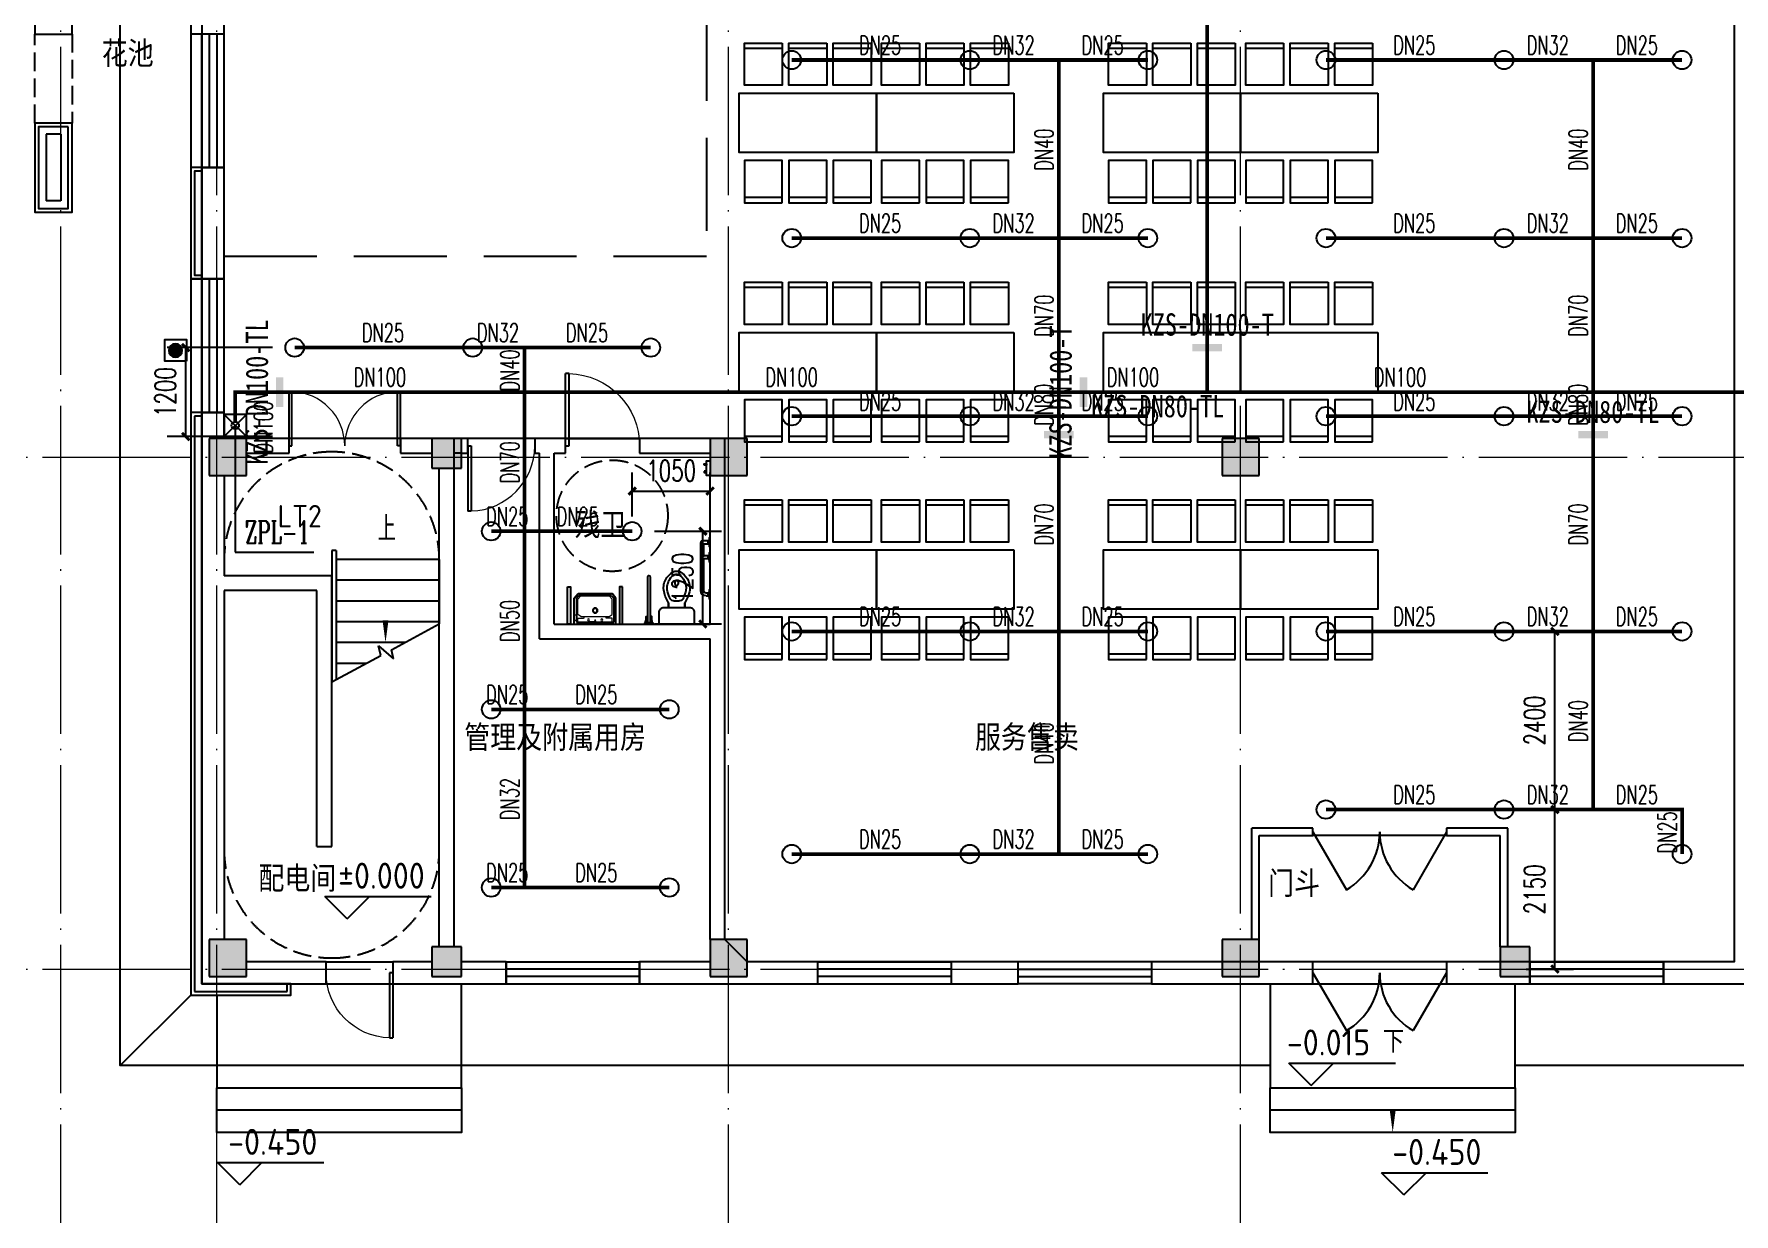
# Model space of a CAD drawing. Extents: x 1475400 to 1714963, y -629303 to -315532.
# Drawn here: x 1599082 to 1621995, y -404012 to -388112 of the extents above; entities that cross this region are included whole.
import ezdxf
from ezdxf.enums import TextEntityAlignment as Align

# ---------------------------------------------------------------- set-up
doc = ezdxf.new("R2010")
doc.units = 0
doc.header["$LTSCALE"] = 1000
for name, pattern in [('__DASH', [0.35, 0.25, -0.1]), ('DASH', [0.35, 0.25, -0.1]), ('DOTE', [2.42, 2, -0.2, 0.02, -0.2])]:
    doc.linetypes.add(name, pattern=pattern)
for name, color, linetype in [('A-ANNO-IDEN', 3, 'Continuous'), ('A-ANNO-IDEN-LEVL', 3, 'Continuous'), ('A-ANNO-TXT', 7, 'Continuous'), ('A-FLOR-STRS', 140, 'Continuous'), ('COLUMN', 255, 'Continuous'), ('DIM_SYMB', 3, 'Continuous'), ('DOOR_FIRE', 4, 'Continuous'), ('E2-楼梯、坡道', 52, 'Continuous'), ('fur', 253, 'Continuous'), ('P-ANNO-DIMS', 4, 'Continuous'), ('P-SPRN-IDEN', 4, 'Continuous'), ('P-SPRN-NAZL', 3, 'Continuous'), ('P-SPRN-PIPE', 6, 'Continuous'), ('P-SPRN-VPIP', 161, 'Continuous'), ('PUB_HATCH', 8, 'Continuous'), ('PUB_TEXT', 7, 'Continuous'), ('STAIR', 2, 'Continuous'), ('WALL', 2, 'Continuous'), ('WALL-MOVE', 6, 'Continuous'), ('WINDOW', 4, 'Continuous'), ('厨卫', 252, 'Continuous'), ('家具', 8, 'Continuous'), ('建筑-洁具', 6, 'Continuous'), ('建筑底图', 7, 'Continuous'), ('抗震支吊架', 2, 'Continuous'), ('洁具', 253, 'Continuous'), ('防火分区', 255, 'Continuous')]:
    doc.layers.add(name, color=color, linetype=linetype)
doc.layers.add('DIM_MODI', color=6, linetype='Continuous', plot=False)
doc.layers.add('定位矩形', color=6, linetype='Continuous', plot=False)
doc.layers.add('DOTE', color=8, linetype='DOTE', lineweight=9)
doc.styles.add('-黑体_T3', font='', dxfattribs={"width": 0.8})
doc.styles.add('_TCH_DIM', font='SIMPLEX', dxfattribs={"bigfont": 'GBCBIG'})
doc.styles.add('_TWT_PIPEDN', font='SIMPLEX', dxfattribs={"width": 0.8, "height": 2.5, "bigfont": 'HZTXT'})
doc.styles.add('_TWT_SERIAL', font='COMPLEX', dxfattribs={"width": 0.8, "height": 3, "bigfont": 'HZTXT'})
doc.styles.add('A_DIM_T3', font='SIMPLEX', dxfattribs={"width": 0.7, "bigfont": 'HZ'})
doc.styles.add('kzcad', font='', dxfattribs={"width": 0.8})
doc.styles.get("Standard").update_dxf_attribs({"font": 'geniso.shx', "bigfont": 'hztxt.shx'})
doc.styles.get('-黑体_T3').set_extended_font_data('SimHei')
doc.styles.get('kzcad').set_extended_font_data('SimSun')
doc.dimstyles.new('_TWT_ARCH&&100', dxfattribs={"dimtxt": 280, "dimasz": 100, "dimexe": 250, "dimexo": 300, "dimgap": 135, "dimtad": 1, "dimdec": 0, "dimzin": 0, "dimdsep": 46, "dimtxsty": 'A_DIM_T3', "dimblk": 'ARCHTICK', "dimcen": 0.09, "dimclrt": 7, "dimazin": 2, "dimtfac": 1, "dimtdec": 0, "dimtix": 1, "dimtmove": 2, "dimatfit": 3, "dimfxl": 1, "dimtolj": 1, "dimtzin": 0, "dimarcsym": 0})

# ---------------------------------------------------------------- blocks, each defined once
blk = doc.blocks.new('$plan$00000379')
at = {"layer": '建筑-洁具', "color": 0}
for p, q in [((-575, 18), (-536, 18)), ((-572, 18), (-572, 18)), ((-536, -22), (-576, -21))]:
    blk.add_line(p, q, dxfattribs=at)
for points in [[(-155, 240, 0.414214), (-220, 175, 0.414214)], [(-220, -175, 0.414214), (-155, -240, 0.414214)]]:
    blk.add_lwpolyline(points, format="xyb", dxfattribs=at)
for points in [[(0, 240), (-155, 240)], [(0, -240), (0, 240)], [(-220, 110), (-285, 110)], [(-220, 175), (-220, -175)], [(-285, -110), (-220, -110)], [(-155, -240), (0, -240)]]:
    blk.add_lwpolyline(points, dxfattribs=at)
for points in [[(-285, -110, -0.082371), (-434, -171, -0.174047), (-592, -152, -0.152847), (-702, -46, -0.25487), (-702, 46, -0.135193), (-607, 144, -0.19268), (-434, 171, -0.066715), (-320, 128, 0.008412), (-285, 110), (-220, 110), (-220, -110)], [(-307, -1, -0.073764), (-317, -64, -0.219411), (-337, -85, -0.018016), (-436, -122, -0.163008), (-533, -122, -0.084559), (-606, -92, -0.185519), (-666, -26, -0.252786), (-658, 39, -0.083694), (-606, 90, -0.078323), (-556, 115, -0.086951), (-477, 126, -0.071278), (-416, 114, -0.021719), (-371, 97, 0.016169), (-337, 83, -0.158768), (-324, 73, -0.168814), (-308, 12)]]:
    blk.add_lwpolyline(points, format="xyb", close=True, dxfattribs=at)
for centre, radius, start, end in [((-549, -3), 33.2, 100.0495, 259.9505), ((-536, -2), 20, 270, 90)]:
    blk.add_arc(centre, radius, start, end, dxfattribs=at)
blk = doc.blocks.new('$plan$00000403')
at = {"layer": '建筑-洁具', "color": 0}
for p, q in [((-650, 0), (-650, 0)), ((-19, 20), (-630, 20)), ((-19, -20), (-19, 20)), ((-630, -20), (-19, -20))]:
    blk.add_line(p, q, dxfattribs=at)
for points in [[(-103, 24), (-13, 24), (-13, 38), (-103, 38)], [(-43, 38), (-30, 38), (-30, 46), (-43, 46)], [(0, 60), (-13, 60), (-13, -60), (0, -60)], [(-103, -24), (-13, -24), (-13, -38), (-103, -38)], [(-43, -38), (-30, -38), (-30, -46), (-43, -46)]]:
    blk.add_lwpolyline(points, close=True, dxfattribs=at)
for start, end in [(90.0006, 180.0006), (179.9999, 270)]:
    blk.add_arc((-630, 0), 20, start, end, dxfattribs=at)
blk = doc.blocks.new('$plan$00001624')
at = {"layer": '建筑-洁具', "color": 0}
for p, q in [((-23, -28), (-23, -54)), ((17, -28), (17, -54)), ((49, -85), (477, -85)), ((49, -125), (700, -125)), ((462, -13), (477, -28)), ((517, -28), (532, -13)), ((517, -85), (680, -85)), ((665, -13), (680, -28)), ((720, -28), (735, -13))]:
    blk.add_line(p, q, dxfattribs=at)
for points in [[(60, 0), (60, -13), (-60, -13), (-60, 0)], [(560, 0), (560, -13), (440, -13), (440, 0)], [(763, 0), (763, -13), (643, -13), (643, 0)]]:
    blk.add_lwpolyline(points, close=True, dxfattribs=at)
for points in [[(-38, -13), (-23, -28), (17, -28), (33, -13)], [(477, -28), (477, -85)], [(477, -28), (517, -28)], [(517, -28), (517, -85)]]:
    blk.add_lwpolyline(points, dxfattribs=at)
blk.add_lwpolyline([(700, -125), (700, -125, -0.414214), (680, -105), (680, -28), (720, -28), (720, -105, -0.414214)], format="xyb", close=True, dxfattribs=at)
for centre, radius, start, end in [((49, -54), 71.5, 180.0001, 270), ((49, -54), 31.5, 180.0003, 269.9998), ((497, -85), 20, 176.5059, 0.0915)]:
    blk.add_arc(centre, radius, start, end, dxfattribs=at)
blk = doc.blocks.new('$plan$00000343')
at = {"layer": '建筑-洁具', "color": 0, "lineweight": 13}
for p, q in [((-279, -123), (-251, -123)), ((-277, -51), (-251, -51)), ((-232, -26), (-232, -79)), ((-232, -79), (-154, -79)), ((-191, -100), (-232, -127)), ((-232, -127), (-232, -335)), ((-191, -100), (189, -100)), ((-149, -84), (-149, -100)), ((148, -84), (148, -100)), ((232, -79), (153, -79)), ((192, -101), (232, -127)), ((232, -26), (232, -79)), ((232, -127), (232, -335)), ((279, -51), (253, -51)), ((281, -123), (253, -123)), ((-232, -335), (-191, -381)), ((232, -335), (191, -381))]:
    blk.add_line(p, q, dxfattribs=at)
at = {"layer": '建筑-洁具', "color": 0}
for p, q in [((-251, -26), (251, -26)), ((-251, -349), (-251, -26)), ((0, -26), (-90, -26)), ((-90, -26), (90, -26)), ((251, -349), (251, -26)), ((-221, -381), (-251, -349)), ((222, -381), (-221, -381)), ((222, -381), (251, -349))]:
    blk.add_line(p, q, dxfattribs=at)
for points in [[(-280, 0), (-280, -350)], [(-280, 0), (280, 0)], [(280, 0), (280, -350)], [(-280, -350), (-230, -410)], [(-230, -410), (230, -410)], [(280, -350), (230, -410)]]:
    blk.add_lwpolyline(points, dxfattribs=at)
at = {"layer": '建筑-洁具', "color": 0, "lineweight": 13}
for centre, radius in [((-89, -56), 15), ((1, -182), 24.9), ((1, -44), 8), ((91, -54), 15)]:
    blk.add_circle(centre, radius, dxfattribs=at)
at = {"layer": '建筑-洁具', "color": 0}
blk.add_circle((1, -182), 33.1, dxfattribs=at)
at = {"layer": '建筑-洁具', "color": 0, "lineweight": 13}
for centre, start, end in [((-154, -84), 0, 90), ((153, -84), 90, 180), ((189, -105), 57.2444, 90)]:
    blk.add_arc(centre, 5, start, end, dxfattribs=at)
blk = doc.blocks.new('A$C1C523CE6')
at = {"layer": '家具', "color": 0, "linetype": '__DASH'}
blk.add_circle((1321, -329), 750, dxfattribs=at)
at = {"layer": '建筑-洁具', "color": 0}
for points in [[(1181, 630), (1221, 630), (1221, 1130), (1181, 1130)], [(1921, 630), (1881, 630), (1881, 1130), (1921, 1130)], [(81, -930), (81, -910), (51, -910), (51, -930)], [(81, -1010), (81, -1030), (51, -1030), (51, -1010)]]:
    blk.add_lwpolyline(points, close=True, dxfattribs=at)
blk.add_lwpolyline([(1, -870), (51, -870), (51, -1070), (1, -1070)], dxfattribs=at)
at = {"layer": '建筑-洁具', "color": 8, "extrusion": (0, 0, -1), "xscale": -1, "zscale": -1, "rotation": 270}
for name, p in [('$plan$00000379', (-451, 1130)), ('$plan$00000403', (-826, 1130))]:
    blk.add_blockref(name, p, dxfattribs=at)
at = {"layer": '建筑-洁具', "color": 8, "extrusion": (0, 0, -1), "zscale": -1, "rotation": 3.576254661836208e-12}
blk.add_blockref('$plan$00000343', (-1551, 1130), dxfattribs=at)
at = {"layer": '建筑-洁具', "color": 8, "xscale": -1, "rotation": 90}
blk.add_blockref('$plan$00001624', (1, 730), dxfattribs=at)
blk = doc.blocks.new('A$C2CDD3BEF')
at = {"layer": '防火分区'}
h = blk.add_hatch(color=6, dxfattribs=at)
h.dxf.hatch_style = 1
edge = h.paths.add_edge_path()
edge.add_arc((460, 446), 282, 0, 360)
at = {"layer": '防火分区', "color": 6}
blk.add_lwpolyline([(0, 0), (900, 0), (900, 900), (0, 900)], close=True, dxfattribs=at)
blk.add_circle((460, 446), 282, dxfattribs=at)
blk = doc.blocks.new('$DorLib2D$00000231')
at = {"color": 0}
for p, q in [((-0.5, 0), (-0.25, 0.433)), ((0.5, 0), (0.25, 0.433))]:
    blk.add_line(p, q, dxfattribs=at)
for centre, start, end in [((-0.5, 0), 0, 60), ((0.5, 0), 120, 180)]:
    blk.add_arc(centre, 0.5, start, end, dxfattribs=at)
blk = doc.blocks.new('$DorLib2D$00000001')
for p, q in [((0.45, 0.975), (0.5, 0.975)), ((0.45, 0), (0.45, 0.975)), ((0.5, 0), (0.5, 0.975)), ((0.5, 0), (0.45, 0))]:
    blk.add_line(p, q)
at = {"lineweight": 13}
blk.add_arc((0.475, 0), 0.975, 91.4693, 180, dxfattribs=at)
blk = doc.blocks.new('$WINLIB2D$00000001')
at = {"color": 0}
for points in [[(-0.5, 0.5), (-0.5, -0.5)], [(-0.5, 0.5), (0.5, 0.5)], [(0.5, -0.5), (0.5, 0.5)], [(0.5, 0.167), (-0.5, 0.167)], [(0.5, -0.167), (-0.5, -0.167)], [(-0.5, -0.5), (0.5, -0.5)]]:
    blk.add_lwpolyline(points, dxfattribs=at)
blk = doc.blocks.new('$DorLib2D$00000002')
for p, q in [((-0.5, 0), (-0.5, 0.4875)), ((-0.475, 0.4875), (-0.5, 0.4875)), ((-0.475, 0), (-0.475, 0.4875)), ((0.475, 0), (0.475, 0.4875)), ((0.475, 0.4875), (0.5, 0.4875)), ((0.5, 0), (0.5, 0.4875)), ((-0.5, 0), (-0.475, 0)), ((0.5, 0), (0.475, 0))]:
    blk.add_line(p, q)
at = {"lineweight": 13}
for centre, start, end in [((-0.4875, 0), 0, 88.53072), ((0.4875, 0), 91.46928, 180)]:
    blk.add_arc(centre, 0.4875, start, end, dxfattribs=at)
blk = doc.blocks.new('$plan$00002719')
at = {"layer": 'fur'}
for p, q in [((-853, 1004), (-343, 1004)), ((-254, 1004), (256, 1004)), ((345, 1004), (856, 1004)), ((-853, -1004), (-343, -1004)), ((-254, -1004), (256, -1004)), ((345, -1004), (856, -1004))]:
    blk.add_line(p, q, dxfattribs=at)
for points in [[(-853, 1076), (-853, 507), (-343, 507), (-343, 1076), (-853, 1076)], [(-254, 1076), (-254, 507), (256, 507), (256, 1076), (-254, 1076)], [(345, 1076), (345, 507), (856, 507), (856, 1076), (345, 1076)], [(-925, -400), (-925, 400), (925, 400), (925, -400), (-925, -400)], [(-853, -1076), (-853, -507), (-343, -507), (-343, -1076), (-853, -1076)], [(-254, -1076), (-254, -507), (256, -507), (256, -1076), (-254, -1076)], [(345, -1076), (345, -507), (856, -507), (856, -1076), (345, -1076)]]:
    blk.add_lwpolyline(points, close=True, dxfattribs=at)
blk = doc.blocks.new('cDC')
at = {"layer": 'PUB_HATCH'}
for points in [[(1674613.9, -333498), (1674613.9, -332998), (1674113.9, -332998), (1674113.9, -333498)], [(1677513.9, -333398), (1677513.9, -332998), (1677113.9, -332998), (1677113.9, -333398)], [(1681363.9, -333498), (1681363.9, -332998), (1680863.9, -332998), (1680863.9, -333498)], [(1688263.9, -333498), (1688263.9, -332998), (1687763.9, -332998), (1687763.9, -333498)], [(1674613.9, -340248), (1674613.9, -339748), (1674113.9, -339748), (1674113.9, -340248)], [(1681363.9, -340248), (1681363.9, -339748), (1680863.9, -339748), (1680863.9, -340248)], [(1688263.9, -340248), (1688263.9, -339748), (1687763.9, -339748), (1687763.9, -340248)], [(1677513.9, -340248), (1677513.9, -339848), (1677113.9, -339848), (1677113.9, -340248)], [(1691913.9, -340248), (1691913.9, -339848), (1691513.9, -339848), (1691513.9, -340248)]]:
    blk.add_hatch(color=256, dxfattribs=at).paths.add_polyline_path(points)
for p, q in [((1674013.9, -332698), (1673913.9, -332698)), ((1673913.9, -332698), (1673913.9, -340448)), ((1673913.9, -340448), (1675163.9, -340448)), ((1675163.9, -340448), (1675163.9, -340348)), ((1673863.9, -340498), (1672913.9, -341448))]:
    blk.add_line(p, q)
for points in [[(1671913.4, -324748), (1671763.4, -324748), (1671763.4, -327548), (1672263.4, -327548), (1672263.4, -326548)], [(1688413.9, -341448), (1672913.9, -341448), (1672913.9, -326448)], [(1673863.9, -326548), (1673863.9, -340498), (1675213.9, -340498), (1675213.9, -340348)], [(1674013.9, -326723), (1674013.9, -340348), (1676964.5, -340348)], [(1674013.9, -327548), (1673863.9, -327548)], [(1674013.9, -329348), (1673863.9, -329348)], [(1674013.9, -330848), (1673863.9, -330848)], [(1674013.9, -332648), (1673863.9, -332648)], [(1701713.9, -341448), (1691713.9, -341448)]]:
    blk.add_lwpolyline(points)
for points in [[(1672263.4, -328748), (1671763.4, -328748), (1671763.4, -329948), (1672263.4, -329948)], [(1672213.4, -328798), (1671813.4, -328798), (1671813.4, -329898), (1672213.4, -329898)], [(1674013.9, -329348), (1673863.9, -329348), (1673863.9, -330848), (1674013.9, -330848)], [(1674013.9, -329398), (1673913.9, -329398), (1673913.9, -330798), (1674013.9, -330798)], [(1674013.9, -332648), (1673863.9, -332648), (1673863.9, -340498), (1675213.9, -340498), (1675213.9, -340348), (1674013.9, -340348)]]:
    blk.add_lwpolyline(points, close=True)
at = {"layer": 'A-ANNO-IDEN'}
blk.add_lwpolyline([(1690063.9, -341348.4, 0, 0, 0), (1690063.9, -342348, 0, 80, 0), (1690063.9, -342048, 0, 0, 0)], format="xyseb", dxfattribs=at)
at = {"layer": 'A-ANNO-IDEN-LEVL'}
for p, q in [((1675970.8, -339469.1), (1675670.8, -339169.1)), ((1675670.8, -339169.1), (1677104.7, -339169.1)), ((1675970.8, -339469.1), (1676270.8, -339169.1)), ((1688966, -341716.2), (1688666, -341416.2)), ((1688666, -341416.2), (1690099.9, -341416.2)), ((1688966, -341716.2), (1689266, -341416.2)), ((1674524.1, -343055.8), (1674224.1, -342755.8)), ((1674224.1, -342755.8), (1675658.1, -342755.8)), ((1674524.1, -343055.8), (1674824.1, -342755.8)), ((1690213.7, -343191.5), (1689913.7, -342891.5)), ((1689913.7, -342891.5), (1691347.7, -342891.5)), ((1690213.7, -343191.5), (1690513.7, -342891.5))]:
    blk.add_line(p, q, dxfattribs=at)
at = {"layer": 'A-FLOR-STRS'}
for p, q in [((1675763.9, -334508), (1675763.9, -336278.7)), ((1675823.9, -334508), (1675763.9, -334508)), ((1675823.9, -334508), (1675823.9, -336246.4)), ((1675763.9, -334628), (1675763.9, -336278.7)), ((1677213.9, -334628), (1675823.9, -334628)), ((1677213.9, -334628), (1677213.9, -335497.4)), ((1677213.9, -334908), (1675823.9, -334908)), ((1677213.9, -335188), (1675823.9, -335188)), ((1677213.9, -335468), (1675823.9, -335468)), ((1676568, -335845.4), (1677213.9, -335497.4)), ((1676748.7, -335748), (1675823.9, -335748)), ((1676427.4, -335921.2), (1676396.3, -335789.8)), ((1676396.3, -335789.8), (1676597.1, -335968.7)), ((1676597.1, -335968.7), (1676568, -335845.4)), ((1675763.9, -336278.7), (1676427.4, -335921.2)), ((1676229.1, -336028), (1675823.9, -336028))]:
    blk.add_line(p, q, dxfattribs=at)
at = {"layer": 'A-FLOR-STRS', "linetype": 'DASH', "ltscale": 5}
blk.add_lwpolyline([(1674313.9, -314948), (1680813.9, -314948), (1680813.9, -330548), (1674313.9, -330548)], dxfattribs=at)
at = {"layer": 'COLUMN'}
for p, q in [((1674613.9, -332998), (1674113.9, -332998)), ((1674113.9, -332998), (1674113.9, -333498)), ((1674613.9, -333498), (1674613.9, -332998)), ((1677513.9, -332998), (1677113.9, -332998)), ((1677113.9, -332998), (1677113.9, -333398)), ((1677513.9, -333398), (1677513.9, -332998)), ((1681363.9, -332998), (1680863.9, -332998)), ((1680863.9, -332998), (1680863.9, -333498)), ((1681363.9, -333498), (1681363.9, -332998)), ((1688263.9, -332998), (1687763.9, -332998)), ((1687763.9, -332998), (1687763.9, -333498)), ((1688263.9, -333498), (1688263.9, -332998)), ((1674113.9, -333498), (1674613.9, -333498)), ((1677113.9, -333398), (1677513.9, -333398)), ((1680863.9, -333498), (1681363.9, -333498)), ((1687763.9, -333498), (1688263.9, -333498)), ((1674613.9, -339748), (1674113.9, -339748)), ((1674113.9, -339748), (1674113.9, -340248)), ((1674613.9, -340248), (1674613.9, -339748)), ((1681363.9, -339748), (1680863.9, -339748)), ((1680863.9, -339748), (1680863.9, -340248)), ((1681363.9, -340248), (1681363.9, -339748)), ((1688263.9, -339748), (1687763.9, -339748)), ((1687763.9, -339748), (1687763.9, -340248)), ((1688263.9, -340248), (1688263.9, -339748)), ((1677513.9, -339848), (1677113.9, -339848)), ((1677113.9, -339848), (1677113.9, -340248)), ((1677513.9, -340248), (1677513.9, -339848)), ((1691913.9, -339848), (1691513.9, -339848)), ((1691513.9, -339848), (1691513.9, -340248)), ((1691913.9, -340248), (1691913.9, -339848)), ((1674113.9, -340248), (1674613.9, -340248)), ((1677113.9, -340248), (1677513.9, -340248)), ((1680863.9, -340248), (1681363.9, -340248)), ((1687763.9, -340248), (1688263.9, -340248)), ((1691513.9, -340248), (1691913.9, -340248))]:
    blk.add_line(p, q, dxfattribs=at)
at = {"layer": 'DIM_MODI', "linetype": '__DASH'}
for points in [[(1671763.4, -328748), (1671763.4, -327548)], [(1672263.4, -327548), (1672263.4, -328748)]]:
    blk.add_lwpolyline(points, dxfattribs=at)
at = {"layer": 'DIM_SYMB'}
blk.add_lwpolyline([(1676488.9, -334488, 0, 0, 0), (1676488.9, -335748, 0, 80, 0), (1676488.9, -335448, 0, 0, 0)], format="xyseb", dxfattribs=at)
at = {"layer": 'DOOR_FIRE'}
for p, q in [((1675688.9, -340048), (1676588.9, -340048)), ((1675688.9, -340348), (1676588.9, -340348))]:
    blk.add_line(p, q, dxfattribs=at)
at = {"layer": 'DOTE'}
for p, q in [((1672113.9, -344239.7), (1672113.9, -301683.3)), ((1674213.9, -344239.7), (1674213.9, -301683.3)), ((1681113.9, -344239.7), (1681113.9, -301683.3)), ((1688013.9, -344239.7), (1688013.9, -301683.3)), ((1667024.4, -333248), (1711285.5, -333248)), ((1667024.4, -340148), (1711285.5, -340148))]:
    blk.add_line(p, q, dxfattribs=at)
at = {"layer": 'E2-楼梯、坡道'}
for points in [[(1674213.9, -340498), (1674213.9, -341748), (1677513.9, -341748), (1677513.9, -340348)], [(1688413.9, -340348), (1688413.9, -341748), (1691713.9, -341748), (1691713.9, -340348)], [(1677513.9, -341748), (1677513.9, -342048), (1674213.9, -342048), (1674213.9, -341748)], [(1691713.9, -341748), (1691713.9, -342048), (1688413.9, -342048), (1688413.9, -341748)], [(1677513.9, -342048), (1677513.9, -342348), (1674213.9, -342348), (1674213.9, -342048)], [(1691713.9, -342048), (1691713.9, -342348), (1688413.9, -342348), (1688413.9, -342048)]]:
    blk.add_lwpolyline(points, dxfattribs=at)
at = {"layer": 'STAIR', "color": 9, "linetype": 'DASH'}
for p, q in [((1675763.9, -333178), (1675763.9, -333178)), ((1675763.9, -339998), (1675763.9, -339998))]:
    blk.add_line(p, q, dxfattribs=at)
for points in [[(1674313.9, -334628, -0.4142136), (1675763.9, -333178)], [(1677213.9, -334628, 0.4142136), (1675763.9, -333178)], [(1674313.9, -338548, 0.4142136), (1675763.9, -339998)], [(1677213.9, -338548, -0.4142136), (1675763.9, -339998)]]:
    blk.add_lwpolyline(points, format="xyb", dxfattribs=at)
at = {"layer": 'WALL'}
for p, q in [((1671913.4, -328898), (1671913.4, -329798)), ((1672113.4, -328898), (1671913.4, -328898)), ((1672113.4, -328898), (1672113.4, -329798)), ((1674013.9, -329348), (1674013.9, -330848)), ((1674313.9, -329348), (1674013.9, -329348)), ((1674313.9, -330848), (1674313.9, -329348)), ((1672113.4, -329798), (1671913.4, -329798)), ((1674013.9, -330848), (1674313.9, -330848)), ((1674313.9, -332648), (1674013.9, -332648)), ((1674013.9, -332648), (1674013.9, -333248)), ((1674313.9, -332998), (1674313.9, -332648)), ((1675188.9, -332998), (1674613.9, -332998)), ((1675188.9, -333198), (1675188.9, -332998)), ((1677113.9, -332998), (1676688.9, -332998)), ((1676688.9, -332998), (1676688.9, -333198)), ((1677599.8, -332998), (1677513.9, -332998)), ((1677599.8, -333198), (1677599.8, -332998)), ((1678663.9, -332998), (1678499.8, -332998)), ((1678499.8, -332998), (1678499.8, -333198)), ((1678913.9, -332998), (1678663.9, -332998)), ((1678913.9, -333198), (1678913.9, -332998)), ((1680863.9, -332998), (1679913.9, -332998)), ((1679913.9, -332998), (1679913.9, -333198)), ((1674013.9, -333248), (1674013.9, -334948)), ((1674613.9, -333198), (1675188.9, -333198)), ((1676688.9, -333198), (1677113.9, -333198)), ((1677513.9, -333198), (1677599.8, -333198)), ((1678499.8, -333198), (1678563.9, -333198)), ((1678563.9, -335698), (1678563.9, -333198)), ((1678763.9, -333198), (1678913.9, -333198)), ((1678763.9, -335498), (1678763.9, -333198)), ((1679913.9, -333198), (1680863.9, -333198)), ((1674313.9, -333498), (1674313.9, -334848)), ((1677213.9, -339848), (1677213.9, -333398)), ((1677413.9, -339848), (1677413.9, -333398)), ((1680863.9, -335498), (1680863.9, -333498)), ((1681063.9, -335598), (1681063.9, -333498)), ((1674013.9, -334948), (1674013.9, -340348)), ((1675763.9, -334848), (1674313.9, -334848)), ((1675763.9, -338498), (1675763.9, -334848)), ((1675563.9, -335048), (1674313.9, -335048)), ((1674313.9, -335048), (1674313.9, -339748)), ((1675563.9, -338498), (1675563.9, -335048)), ((1678763.9, -335498), (1680863.9, -335498)), ((1681063.9, -339748), (1681063.9, -335598)), ((1678563.9, -335698), (1680863.9, -335698)), ((1680863.9, -339748), (1680863.9, -335698)), ((1675563.9, -338498), (1675763.9, -338498)), ((1675688.9, -340048), (1674613.9, -340048)), ((1675688.9, -340348), (1675688.9, -340048)), ((1677113.9, -340048), (1676588.9, -340048)), ((1676588.9, -340048), (1676588.9, -340348)), ((1678113.9, -340048), (1677513.9, -340048)), ((1678113.9, -340348), (1678113.9, -340048)), ((1680863.9, -340048), (1679913.9, -340048)), ((1679913.9, -340048), (1679913.9, -340348)), ((1682313.9, -340048), (1681363.9, -340048)), ((1682313.9, -340348), (1682313.9, -340048)), ((1685013.9, -340048), (1684113.9, -340048)), ((1684113.9, -340048), (1684113.9, -340348)), ((1685013.9, -340348), (1685013.9, -340048)), ((1687763.9, -340048), (1686813.9, -340048)), ((1686813.9, -340048), (1686813.9, -340348)), ((1688988.9, -340048), (1688263.9, -340048)), ((1688988.9, -340348), (1688988.9, -340048)), ((1691513.9, -340048), (1690788.9, -340048)), ((1690788.9, -340048), (1690788.9, -340348)), ((1691913.9, -340348), (1691913.9, -340248)), ((1694663.9, -340048), (1693713.9, -340048)), ((1693713.9, -340048), (1693713.9, -340348)), ((1674013.9, -340348), (1675688.9, -340348)), ((1676588.9, -340348), (1677313.9, -340348)), ((1677313.9, -340348), (1678113.9, -340348)), ((1679913.9, -340348), (1680963.9, -340348)), ((1680963.9, -340348), (1682313.9, -340348)), ((1684113.9, -340348), (1685013.9, -340348)), ((1686813.9, -340348), (1688013.9, -340348)), ((1688013.9, -340348), (1688988.9, -340348)), ((1690788.9, -340348), (1691713.9, -340348)), ((1691713.9, -340348), (1691913.9, -340348)), ((1693713.9, -340348), (1694913.9, -340348))]:
    blk.add_line(p, q, dxfattribs=at)
at = {"layer": 'WALL-MOVE'}
for p, q in [((1688988.9, -338248.6), (1688163.9, -338248.6)), ((1688163.9, -339748), (1688163.9, -338248.6)), ((1688263.9, -338348.6), (1688988.9, -338348.6)), ((1688263.9, -339748), (1688263.9, -338348.6)), ((1688988.9, -338348.6), (1688988.9, -338248.6)), ((1691613.9, -338248.6), (1690788.9, -338248.6)), ((1690788.9, -338248.6), (1690788.9, -338348.6)), ((1690788.9, -338348.6), (1691513.9, -338348.6)), ((1691513.9, -339848), (1691513.9, -338348.6)), ((1691613.9, -339848), (1691613.9, -338248.6))]:
    blk.add_line(p, q, dxfattribs=at)
at = {"layer": 'WINDOW'}
for p, q in [((1678913.9, -332998, 0), (1679913.9, -332998, 0)), ((1690788.9, -338348.6), (1688988.9, -338348.6)), ((1688988.9, -340348), (1690788.9, -340348))]:
    blk.add_line(p, q, dxfattribs=at)
at = {"layer": '洁具'}
blk.add_lwpolyline([(1694663.9, -305448), (1694663.9, -340048), (1681363.9, -340048), (1681063.9, -339748), (1681063.9, -332998), (1674313.9, -332998), (1674313.9, -312498), (1681363.9, -312498), (1681363.9, -305448)], close=True, dxfattribs=at)
at = {"layer": 'DOOR_FIRE', "xscale": 1500, "yscale": 1500, "zscale": 200}
blk.add_blockref('$DorLib2D$00000002', (1675938.9, -333098), dxfattribs=at)
at = {"layer": 'DOOR_FIRE', "xscale": -900, "yscale": 900, "zscale": 300, "rotation": 180}
blk.add_blockref('$DorLib2D$00000001', (1676138.9, -340198), dxfattribs=at)
at = {"layer": 'WINDOW'}
for name, p, xscale, yscale, zscale, rotation in [('$WINLIB2D$00000001', (1674163.9, -328448), 1800, 300, -1800, 90), ('$WINLIB2D$00000001', (1674163.9, -331748), 1800, 300, -1800, 90), ('$DorLib2D$00000001', (1678049.8, -333098), 900, 900, -900, 180), ('$DorLib2D$00000231', (1689888.9, -338298.6), 1800, 1800, 1800, 180), ('$WINLIB2D$00000001', (1683213.9, -340198), -1800, 300, 1800, 180), ('$DorLib2D$00000231', (1689888.9, -340198), 1800, 1800, -1800, 180)]:
    blk.add_blockref(name, p, dxfattribs=dict(at, xscale=xscale, yscale=yscale, zscale=zscale, rotation=rotation))
for name, p, xscale, yscale, zscale in [('$DorLib2D$00000001', (1679413.9, -333098), -1000, 1000, -1000), ('$WINLIB2D$00000001', (1679013.9, -340198), 1800, 300, 1800), ('$WINLIB2D$00000001', (1685913.9, -340198), -1800, 300, -1800), ('$WINLIB2D$00000001', (1692813.9, -340198), 1800, 300, 1800)]:
    blk.add_blockref(name, p, dxfattribs=dict(at, xscale=xscale, yscale=yscale, zscale=zscale))
at = {"layer": '厨卫', "color": 8, "rotation": 180.0000000000035}
blk.add_blockref('A$C1C523CE6', (1680864.4, -334368), dxfattribs=at)
at = {"layer": '洁具', "rotation": 180}
for p in [(1682181.2, -328745.5), (1684031.2, -328745.5), (1687088.9, -328745.5), (1688938.9, -328745.5), (1682181.2, -331968.5), (1684031.2, -331968.5), (1687088.9, -331968.5), (1688938.9, -331968.5), (1682181.2, -334900.2), (1684031.2, -334900.2), (1687088.9, -334900.2), (1688938.9, -334900.2)]:
    blk.add_blockref('$plan$00002719', p, dxfattribs=at)
at = {"layer": '防火分区', "xscale": -0.324, "yscale": 0.324, "zscale": 0.324}
blk.add_blockref('A$C2CDD3BEF', (1673807.5, -331957.4), dxfattribs=at)
at = {"layer": 'A-ANNO-TXT', "color": 7}
for s, p in [('%%P0.000', (1675849.5, -339064.1)), ('-0.015', (1688637.4, -341311.2)), ('-0.450', (1674367.8, -342650.8)), ('-0.450', (1690057.4, -342786.5))]:
    blk.add_text(s, height=350, dxfattribs=at).set_placement(p)
at = {"layer": 'A-ANNO-TXT', "color": 7, "style": '-黑体_T3', "width": 0.8}
blk.add_text('下', height=262.9, dxfattribs=at).set_placement((1689932.2, -341243.4))
at = {"layer": 'PUB_TEXT'}
for s, height, p in [('花池', 350, (1672664, -327992.9)), ('LT2', 302.47, (1675034.9, -334196.1)), ('残卫', 350, (1679034.6, -334343.1)), ('管理及附属用房', 350, (1677550.2, -337208.5)), ('服务售卖', 350, (1684433.8, -337206.5)), ('配电间', 350, (1674775.3, -339107.5)), ('门斗', 350, (1688384.5, -339175.9))]:
    blk.add_text(s, height=height, dxfattribs=at).set_placement(p)
at = {"layer": 'PUB_TEXT', "color": 7, "style": '_TCH_DIM'}
blk.add_text('上', height=337.6, dxfattribs=at).set_placement((1676384.6, -334383))
blk = doc.blocks.new('$TwtSys$00000125')
blk.add_circle((0, 0, 0), 1)
blk = doc.blocks.new('_ArchTick')
at = {"color": 0, "linetype": 'ByBlock', "const_width": 0.4}
blk.add_lwpolyline([(-0.5, -0.5), (0.5, 0.5)], dxfattribs=at)
blk = doc.blocks.new('*D479')
at = {"layer": 'Defpoints', "color": 0, "transparency": 16777216}
for p in [(1601127, -392337), (1602595, -392337), (1602595, -393537)]:
    blk.add_point(p, dxfattribs=at)
at = {"layer": 'P-ANNO-DIMS', "color": 0, "lineweight": -2, "transparency": 16777216}
for p, q in [((1602295, -392337), (1600877, -392337)), ((1601127, -393537), (1601127, -392337)), ((1602295, -393537), (1600877, -393537))]:
    blk.add_line(p, q, dxfattribs=at)
at = {"layer": 'P-ANNO-DIMS', "color": 0, "lineweight": -2, "transparency": 16777216, "xscale": 100, "yscale": 100, "zscale": 100}
for p, rotation in [((1601127, -392337), 90), ((1601127, -393537), 270)]:
    blk.add_blockref('_ArchTick', p, dxfattribs=dict(at, rotation=rotation))
at = {"layer": 'P-ANNO-DIMS', "color": 7, "transparency": 16777216, "insert": (1600852, -392937), "char_height": 280, "attachment_point": 5, "rotation": 90, "style": 'A_DIM_T3'}
blk.add_mtext('\\A1;1200', dxfattribs=at)
blk = doc.blocks.new('*D485')
at = {"layer": 'Defpoints', "color": 0, "transparency": 16777216}
for p in [(1608195, -394271), (1607145, -394912), (1608195, -394912)]:
    blk.add_point(p, dxfattribs=at)
at = {"layer": 'P-ANNO-DIMS', "color": 0, "lineweight": -2, "transparency": 16777216}
for p, q in [((1607145, -394612), (1607145, -394021)), ((1608195, -394612), (1608195, -394021)), ((1607145, -394271), (1608195, -394271))]:
    blk.add_line(p, q, dxfattribs=at)
at = {"layer": 'P-ANNO-DIMS', "color": 0, "lineweight": -2, "transparency": 16777216, "xscale": 100, "yscale": 100, "zscale": 100, "rotation": 180}
blk.add_blockref('_ArchTick', (1607145, -394271), dxfattribs=at)
at = {"layer": 'P-ANNO-DIMS', "color": 0, "lineweight": -2, "transparency": 16777216, "xscale": 100, "yscale": 100, "zscale": 100}
blk.add_blockref('_ArchTick', (1608195, -394271), dxfattribs=at)
at = {"layer": 'P-ANNO-DIMS', "color": 7, "transparency": 16777216, "insert": (1607670, -393996), "char_height": 280, "attachment_point": 5, "style": 'A_DIM_T3'}
blk.add_mtext('\\A1;1050', dxfattribs=at)
blk = doc.blocks.new('*D486')
at = {"layer": 'Defpoints', "color": 0, "transparency": 16777216}
for p in [(1607145, -394812), (1608097, -394812), (1607145, -396062)]:
    blk.add_point(p, dxfattribs=at)
at = {"layer": 'P-ANNO-DIMS', "color": 0, "lineweight": -2, "transparency": 16777216}
for p, q in [((1607445, -394812), (1608347, -394812)), ((1608097, -396062), (1608097, -394812)), ((1607445, -396062), (1608347, -396062))]:
    blk.add_line(p, q, dxfattribs=at)
at = {"layer": 'P-ANNO-DIMS', "color": 0, "lineweight": -2, "transparency": 16777216, "xscale": 100, "yscale": 100, "zscale": 100}
for p, rotation in [((1608097, -394812), 90), ((1608097, -396062), 270)]:
    blk.add_blockref('_ArchTick', p, dxfattribs=dict(at, rotation=rotation))
at = {"layer": 'P-ANNO-DIMS', "color": 7, "transparency": 16777216, "insert": (1607822, -395437), "char_height": 280, "attachment_point": 5, "rotation": 90, "style": 'A_DIM_T3'}
blk.add_mtext('\\A1;1250', dxfattribs=at)
blk = doc.blocks.new('*D624')
at = {"layer": 'Defpoints', "color": 0, "transparency": 16777216}
for p in [(1618895, -398562), (1619581, -398562), (1618895, -400712)]:
    blk.add_point(p, dxfattribs=at)
at = {"layer": 'P-ANNO-DIMS', "color": 0, "lineweight": -2, "transparency": 16777216}
for p, q in [((1619195, -398562), (1619831, -398562)), ((1619581, -400712), (1619581, -398562)), ((1619195, -400712), (1619831, -400712))]:
    blk.add_line(p, q, dxfattribs=at)
at = {"layer": 'P-ANNO-DIMS', "color": 0, "lineweight": -2, "transparency": 16777216, "xscale": 100, "yscale": 100, "zscale": 100}
for p, rotation in [((1619581, -398562), 90), ((1619581, -400712), 270)]:
    blk.add_blockref('_ArchTick', p, dxfattribs=dict(at, rotation=rotation))
at = {"layer": 'P-ANNO-DIMS', "color": 7, "transparency": 16777216, "insert": (1619306, -399637), "char_height": 280, "attachment_point": 5, "rotation": 90, "style": 'A_DIM_T3'}
blk.add_mtext('\\A1;2150', dxfattribs=at)
blk = doc.blocks.new('*D625')
at = {"layer": 'Defpoints', "color": 0, "transparency": 16777216}
for p in [(1618895, -396162), (1619581, -396162), (1618895, -398562)]:
    blk.add_point(p, dxfattribs=at)
at = {"layer": 'P-ANNO-DIMS', "color": 0, "lineweight": -2, "transparency": 16777216}
for p, q in [((1619195, -396162), (1619831, -396162)), ((1619581, -398562), (1619581, -396162)), ((1619195, -398562), (1619831, -398562))]:
    blk.add_line(p, q, dxfattribs=at)
at = {"layer": 'P-ANNO-DIMS', "color": 0, "lineweight": -2, "transparency": 16777216, "xscale": 100, "yscale": 100, "zscale": 100}
for p, rotation in [((1619581, -396162), 90), ((1619581, -398562), 270)]:
    blk.add_blockref('_ArchTick', p, dxfattribs=dict(at, rotation=rotation))
at = {"layer": 'P-ANNO-DIMS', "color": 7, "transparency": 16777216, "insert": (1619306, -397362), "char_height": 280, "attachment_point": 5, "rotation": 90, "style": 'A_DIM_T3'}
blk.add_mtext('\\A1;2400', dxfattribs=at)

msp = doc.modelspace()

# ---------------------------------------------------------------- hatches: boundary and pattern name
at = {"layer": 'P-SPRN-PIPE'}
for points in [[(1601794.6, -392937.2), (1601769.6, -392937.2), (1601769.6, -392912.2)], [(1601794.6, -392937.2), (1601794.6, -392912.2), (1601769.6, -392912.2)], [(1621294.6, -398562.2), (1621319.6, -398562.2), (1621319.6, -398537.2)], [(1621294.6, -398562.2), (1621294.6, -398537.2), (1621319.6, -398537.2)]]:
    msp.add_hatch(color=256, dxfattribs=at).paths.add_polyline_path(points)

# ---------------------------------------------------------------- linework, layer by layer
for p, q in [((1604744.6, -393962.2), (1604744.6, -393562.2)), ((1604844.6, -393762.2), (1604744.6, -393762.2))]:
    msp.add_line(p, q)
at = {"layer": 'P-SPRN-IDEN'}
for p, q in [((1601794.6, -393387.2), (1601794.6, -395093.7)), ((1601794.6, -395093.7), (1602853.8, -395093.7))]:
    msp.add_line(p, q, dxfattribs=at)
at = {"layer": 'P-SPRN-PIPE', "color": 2, "const_width": 50}
for points in [[(1614894.6, -392937.2), (1614894.6, -382462.2)], [(1614894.6, -392937.2), (1620094.6, -392937.2)], [(1620094.6, -392937.2), (1624044.6, -392937.2)]]:
    msp.add_lwpolyline(points, dxfattribs=at)
at = {"layer": 'P-SPRN-PIPE', "const_width": 50}
for points in [[(1609294.6, -388462.2), (1611694.6, -388462.2)], [(1611694.6, -388462.2), (1612894.6, -388462.2)], [(1612894.6, -390862.2), (1612894.6, -388462.2)], [(1612894.6, -388462.2), (1614094.6, -388462.2)], [(1616494.6, -388462.2), (1618894.6, -388462.2)], [(1618894.6, -388462.2), (1620094.6, -388462.2)], [(1620094.6, -390862.2), (1620094.6, -388462.2)], [(1620094.6, -388462.2), (1621294.6, -388462.2)], [(1609294.6, -390862.2), (1611694.6, -390862.2)], [(1611694.6, -390862.2), (1612894.6, -390862.2)], [(1612894.6, -390862.2), (1614094.6, -390862.2)], [(1612894.6, -392937.2), (1612894.6, -390862.2)], [(1616494.6, -390862.2), (1618894.6, -390862.2)], [(1618894.6, -390862.2), (1620094.6, -390862.2)], [(1620094.6, -390862.2), (1621294.6, -390862.2)], [(1620094.6, -392937.2), (1620094.6, -390862.2)], [(1602594.6, -392337.2), (1604994.6, -392337.2)], [(1604994.6, -392337.2), (1605694.6, -392337.2)], [(1605694.6, -392337.2), (1607394.6, -392337.2)], [(1605694.6, -392937.2), (1605694.6, -392337.2)], [(1601794.6, -393337.2), (1601794.6, -392937.2)], [(1601794.6, -392937.2), (1605694.6, -392937.2)], [(1605694.6, -394812.2), (1605694.6, -392937.2)], [(1605694.6, -392937.2), (1612894.6, -392937.2)], [(1612894.6, -393262.2), (1612894.6, -392937.2)], [(1612894.6, -392937.2), (1614894.6, -392937.2)], [(1620094.6, -393262.2), (1620094.6, -392937.2)], [(1609294.6, -393262.2), (1611694.6, -393262.2)], [(1611694.6, -393262.2), (1612894.6, -393262.2)], [(1612894.6, -396162.2), (1612894.6, -393262.2)], [(1612894.6, -393262.2), (1614094.6, -393262.2)], [(1616494.6, -393262.2), (1618894.6, -393262.2)], [(1618894.6, -393262.2), (1620094.6, -393262.2)], [(1620094.6, -396162.2), (1620094.6, -393262.2)], [(1620094.6, -393262.2), (1621294.6, -393262.2)], [(1605244.6, -394812.2), (1605694.6, -394812.2)], [(1605694.6, -397212.2), (1605694.6, -394812.2)], [(1605694.6, -394812.2), (1607144.6, -394812.2)], [(1609294.6, -396162.2), (1611694.6, -396162.2)], [(1611694.6, -396162.2), (1612894.6, -396162.2)], [(1612894.6, -399162.2), (1612894.6, -396162.2)], [(1612894.6, -396162.2), (1614094.6, -396162.2)], [(1616494.6, -396162.2), (1618894.6, -396162.2)], [(1618894.6, -396162.2), (1620094.6, -396162.2)], [(1620094.6, -398562.2), (1620094.6, -396162.2)], [(1620094.6, -396162.2), (1621294.6, -396162.2)], [(1605244.6, -397212.2), (1605694.6, -397212.2)], [(1605694.6, -397212.2), (1607644.6, -397212.2)], [(1605694.6, -399612.2), (1605694.6, -397212.2)], [(1616494.6, -398562.2), (1618894.6, -398562.2)], [(1618894.6, -398562.2), (1620094.6, -398562.2)], [(1620094.6, -398562.2), (1621294.6, -398562.2)], [(1621294.6, -399162.2), (1621294.6, -398562.2)], [(1609294.6, -399162.2), (1611694.6, -399162.2)], [(1611694.6, -399162.2), (1612894.6, -399162.2)], [(1612894.6, -399162.2), (1614094.6, -399162.2)], [(1605244.6, -399612.2), (1605694.6, -399612.2)], [(1605694.6, -399612.2), (1607644.6, -399612.2)]]:
    msp.add_lwpolyline(points, dxfattribs=at)
at = {"layer": 'P-SPRN-VPIP'}
msp.add_circle((1601794.6, -393387.2), 50, dxfattribs=at)
at = {"layer": '定位矩形', "color": 6}
for p, q in [((1601644.6, -393537.2), (1601944.6, -393237.2)), ((1601644.6, -393237.2), (1601944.6, -393537.2))]:
    msp.add_line(p, q, dxfattribs=at)
msp.add_lwpolyline([(1601644.6, -393537.2), (1601944.6, -393537.2), (1601944.6, -393237.2), (1601644.6, -393237.2)], close=True, dxfattribs=at)
at = {"layer": '抗震支吊架', "color": 2, "const_width": 100}
for points in [[(1614694.6, -392337.2), (1615094.6, -392337.2)], [(1602394.6, -393137.2), (1602394.6, -392737.2)], [(1613227.6, -393137.2), (1613227.6, -392737.2)], [(1612694.6, -393512.2), (1613094.6, -393512.2)], [(1619894.6, -393512.2), (1620294.6, -393512.2)]]:
    msp.add_lwpolyline(points, dxfattribs=at)

# ---------------------------------------------------------------- block references
at = {"layer": 'P-SPRN-NAZL', "xscale": 125, "yscale": 125, "zscale": 125}
for p in [(1609294.6, -388462.2), (1611694.6, -388462.2), (1614094.6, -388462.2), (1616494.6, -388462.2), (1618894.6, -388462.2), (1621294.6, -388462.2), (1609294.6, -390862.2), (1611694.6, -390862.2), (1614094.6, -390862.2), (1616494.6, -390862.2), (1618894.6, -390862.2), (1621294.6, -390862.2), (1602594.6, -392337.2), (1604994.6, -392337.2), (1607394.6, -392337.2), (1609294.6, -393262.2), (1611694.6, -393262.2), (1614094.6, -393262.2), (1616494.6, -393262.2), (1618894.6, -393262.2), (1621294.6, -393262.2), (1605244.6, -394812.2), (1607144.6, -394812.2), (1609294.6, -396162.2), (1611694.6, -396162.2), (1614094.6, -396162.2), (1616494.6, -396162.2), (1618894.6, -396162.2), (1621294.6, -396162.2), (1605244.6, -397212.2), (1607644.6, -397212.2), (1616494.6, -398562.2), (1618894.6, -398562.2), (1609294.6, -399162.2), (1611694.6, -399162.2), (1614094.6, -399162.2), (1621294.6, -399162.2), (1605244.6, -399612.2), (1607644.6, -399612.2)]:
    msp.add_blockref('$TwtSys$00000125', p, dxfattribs=at)
at = {"layer": '建筑底图'}
msp.add_blockref('cDC', (-72669.3, -60564.2), dxfattribs=at)

# ---------------------------------------------------------------- texts
at = {"layer": 'P-SPRN-IDEN', "color": 251, "style": '_TWT_PIPEDN', "width": 0.64}
for s, p in [('DN25', (1610201.3, -388387.2)), ('DN32', (1612001.3, -388387.2)), ('DN25', (1613201.3, -388387.2)), ('DN25', (1617401.3, -388387.2)), ('DN32', (1619201.3, -388387.2)), ('DN25', (1620401.3, -388387.2)), ('DN25', (1610201.3, -390787.2)), ('DN32', (1612001.3, -390787.2)), ('DN25', (1613201.3, -390787.2)), ('DN25', (1617401.3, -390787.2)), ('DN32', (1619201.3, -390787.2)), ('DN25', (1620401.3, -390787.2)), ('DN25', (1603501.3, -392262.2)), ('DN32', (1605051.3, -392262.2)), ('DN25', (1606251.3, -392262.2)), ('DN25', (1610201.3, -393187.2)), ('DN32', (1612001.3, -393187.2)), ('DN25', (1613201.3, -393187.2)), ('DN25', (1617401.3, -393187.2)), ('DN32', (1619201.3, -393187.2)), ('DN25', (1620401.3, -393187.2)), ('DN25', (1605176.3, -394737.2)), ('DN25', (1606126.3, -394737.2)), ('DN25', (1610201.3, -396087.2)), ('DN32', (1612001.3, -396087.2)), ('DN25', (1613201.3, -396087.2)), ('DN25', (1617401.3, -396087.2)), ('DN32', (1619201.3, -396087.2)), ('DN25', (1620401.3, -396087.2)), ('DN25', (1605176.3, -397137.2)), ('DN25', (1606376.3, -397137.2)), ('DN25', (1617401.3, -398487.2)), ('DN32', (1619201.3, -398487.2)), ('DN25', (1620401.3, -398487.2)), ('DN25', (1610201.3, -399087.2)), ('DN32', (1612001.3, -399087.2)), ('DN25', (1613201.3, -399087.2)), ('DN25', (1605176.3, -399537.2)), ('DN25', (1606376.3, -399537.2))]:
    msp.add_text(s, height=250, dxfattribs=at).set_placement(p)
for s, p in [('DN40', (1612819.6, -389955.5)), ('DN40', (1620019.6, -389955.5)), ('DN40', (1605619.6, -392930.5)), ('DN50', (1605619.6, -396305.5)), ('DN40', (1620019.6, -397655.5)), ('DN40', (1612819.6, -397955.5)), ('DN32', (1605619.6, -398705.5)), ('DN25', (1621219.6, -399155.5))]:
    msp.add_text(s, height=250, rotation=90, dxfattribs=at).set_placement(p)
at = {"layer": 'P-SPRN-IDEN', "style": '_TWT_PIPEDN', "width": 0.64}
for s, p in [('DN70', (1612819.6, -392193)), ('DN70', (1620019.6, -392193)), ('DN80', (1612819.6, -393393)), ('DN80', (1620019.6, -393393)), ('DN100', (1602298, -393764.7)), ('DN70', (1605619.6, -394168)), ('DN70', (1612819.6, -395005.5)), ('DN70', (1620019.6, -395005.5))]:
    msp.add_text(s, height=250, rotation=90, dxfattribs=at).set_placement(p)
for p in [(1603390.3, -392862.2), (1608940.3, -392862.2), (1613540.3, -392862.2), (1617140.3, -392862.2)]:
    msp.add_text('DN100', height=250, dxfattribs=at).set_placement(p)
at = {"layer": 'P-SPRN-IDEN', "color": 7, "style": '_TWT_SERIAL', "width": 0.64}
msp.add_text('ZPL-1', height=300, dxfattribs=at).set_placement((1601925.2, -394973.7))
at = {"layer": '抗震支吊架', "color": 2, "style": 'kzcad', "width": 0.8}
for s, rotation, p in [('KZS-DN100-TL', 89.88539, (1602234.6, -392937.2)), ('KZS-DN100-T', 359.88539, (1614894.6, -392177.2)), ('KZS-DN100-T', 89.88539, (1613067.6, -392937.2)), ('KZS-DN80-TL', 359.88539, (1614226.3, -393276)), ('KZS-DN80-TL', 359.88539, (1620094.6, -393352.2))]:
    msp.add_text(s, height=300, rotation=rotation, dxfattribs=at).set_placement(p, align=Align.CENTER)

# ---------------------------------------------------------------- dimensions: what is measured, and where the dimension line sits
at = {"layer": 'P-ANNO-DIMS'}
for p1, p2, distance, picture, middle in [((1602594.6, -393537.2), (1602594.6, -392337.2), 1467.2, '*D479', (1600852.4, -392937.2)), ((1607144.6, -394912.2), (1608194.6, -394912.2), 641.5, '*D485', (1607669.6, -393995.8)), ((1607144.6, -396062.2), (1607144.6, -394812.2), -952.3, '*D486', (1607821.9, -395437.2)), ((1618894.6, -398562.2), (1618894.6, -396162.2), -686.7, '*D625', (1619306.3, -397362.2)), ((1618894.6, -400712.2), (1618894.6, -398562.2), -686.7, '*D624', (1619306.3, -399637.2))]:
    dim = msp.add_aligned_dim(p1=p1, p2=p2, distance=distance, dimstyle='_TWT_ARCH&&100', dxfattribs=at)
    dim.commit()
    dim.dimension.update_dxf_attribs({"geometry": picture, "text_midpoint": middle})

doc.saveas('drawing.dxf')
